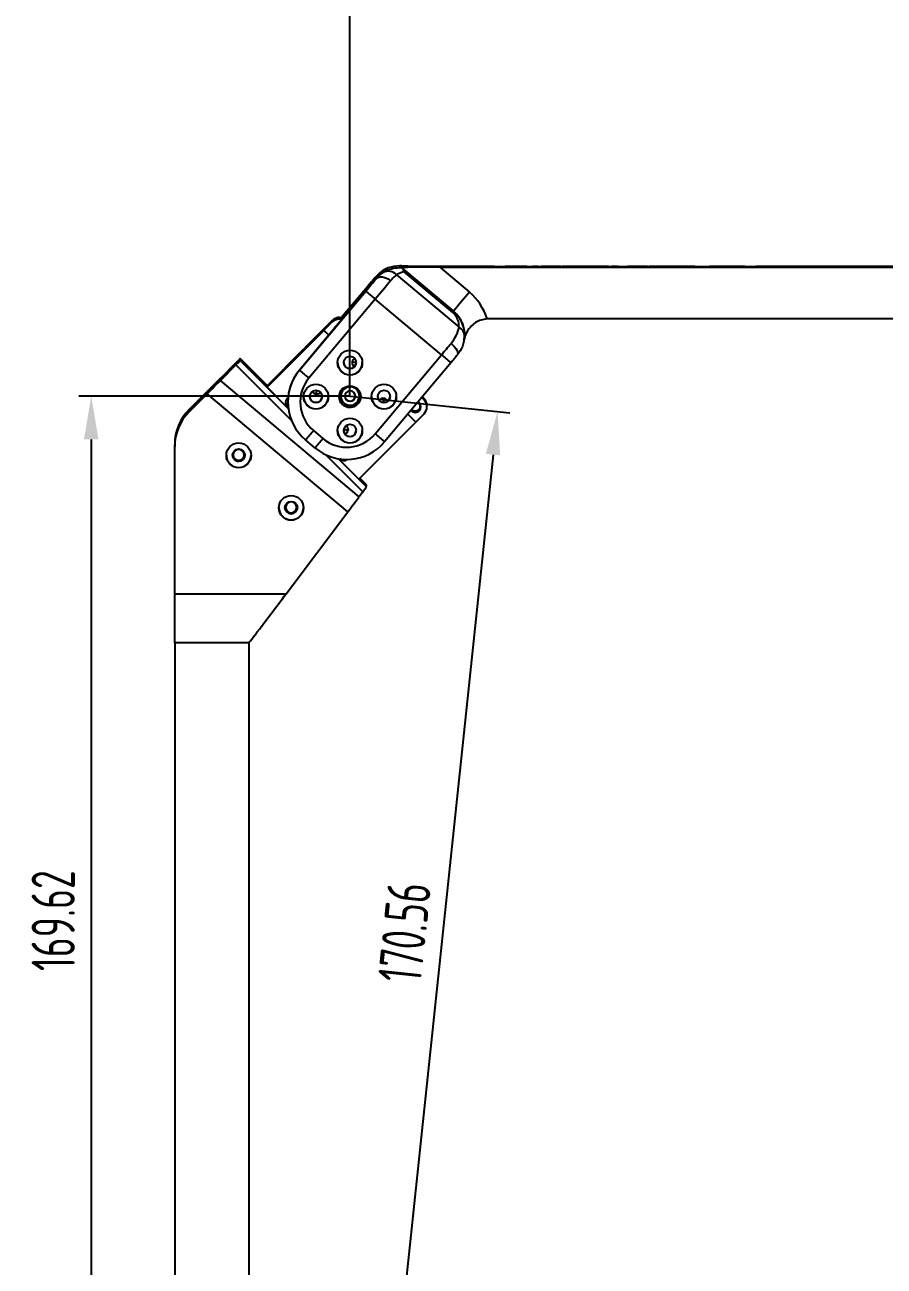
# Model space of a CAD drawing. Header units: millimetres. Extents: x 940 to 1780, y -29 to 565.
# Drawn here: x 1230.9 to 1369.9, y 110.5 to 311.2 of the extents above; entities that cross this region are included whole.
import ezdxf

# ---------------------------------------------------------------- set-up
doc = ezdxf.new("R2010")
doc.units = ezdxf.units.MM
doc.header["$PDSIZE"] = -1
doc.layers.add('7标注层', color=4, linetype='Continuous')
doc.styles.add('PC_TEXTSTYLE', font='ISOCP.SHX', dxfattribs={"width": 0.707, "bigfont": 'GBCBIG.SHX'})
doc.dimstyles.new('GB_LINEAR', dxfattribs={"dimtxt": 3.5, "dimasz": 3.5, "dimexe": 1, "dimexo": 0, "dimgap": 1.5, "dimtad": 1, "dimdsep": 46, "dimtxsty": 'PC_TEXTSTYLE', "dimcen": 0, "dimclrd": 256, "dimclrt": 3, "dimadec": 0, "dimazin": 2, "dimtp": 0.1, "dimtm": 0.1, "dimtfac": 0.71, "dimtdec": 3, "dimtmove": 0, "dimatfit": 3, "dimfxl": 1, "dimtfill": 1, "dimarcsym": 0})

# ---------------------------------------------------------------- blocks, each defined once
blk = doc.blocks.new('*D12')
at = {"layer": '7标注层', "color": 0, "lineweight": -2}
for p, q in [((1283.55, 251.15), (1239.67, 251.15)), ((1265.67, 81.53), (1239.67, 81.53))]:
    blk.add_line(p, q, dxfattribs=at)
at = {"layer": '7标注层', "lineweight": -2}
blk.add_line((1241.67, 244.15), (1241.67, 88.53), dxfattribs=at)
at = {"layer": '7标注层'}
for points in [[(1242.84, 244.15), (1240.5, 244.15), (1241.67, 251.15)], [(1240.5, 88.53), (1242.84, 88.53), (1241.67, 81.53)]]:
    blk.add_solid(points, dxfattribs=at)
at = {"layer": 'Defpoints', "color": 0}
for p in [(1283.55, 251.15), (1241.67, 81.53), (1265.67, 81.53)]:
    blk.add_point(p, dxfattribs=at)
at = {"layer": '7标注层', "color": 3, "insert": (1235.52, 166.34), "char_height": 7, "attachment_point": 5, "rotation": 90, "style": 'PC_TEXTSTYLE', "bg_fill": 3, "box_fill_scale": 1.1, "bg_fill_color": 257, "bg_fill_transparency": 0}
blk.add_mtext('169.62', dxfattribs=at)
blk = doc.blocks.new('*D13')
at = {"layer": '7标注层', "color": 0, "lineweight": -2}
for p, q in [((1283.54, 251.15), (1309.39, 248.43)), ((1265.67, 81.53), (1291.52, 78.8))]:
    blk.add_line(p, q, dxfattribs=at)
at = {"layer": '7标注层', "lineweight": -2}
blk.add_line((1306.67, 241.67), (1290.26, 85.98), dxfattribs=at)
at = {"layer": '7标注层'}
for points in [[(1307.83, 241.55), (1305.51, 241.8), (1307.4, 248.64)], [(1289.1, 86.1), (1291.42, 85.85), (1289.53, 79.01)]]:
    blk.add_solid(points, dxfattribs=at)
at = {"layer": 'Defpoints', "color": 0}
for p in [(1283.54, 251.15), (1265.67, 81.53), (1289.53, 79.01)]:
    blk.add_point(p, dxfattribs=at)
at = {"layer": '7标注层', "color": 3, "insert": (1292.35, 164.47), "char_height": 7, "attachment_point": 5, "rotation": 83.9847, "style": 'PC_TEXTSTYLE', "bg_fill": 3, "box_fill_scale": 1.1, "bg_fill_color": 257, "bg_fill_transparency": 0}
blk.add_mtext('170.56', dxfattribs=at)
blk = doc.blocks.new('*D14')
at = {"layer": '7标注层', "color": 0, "lineweight": -2}
for p, q in [((1283.53, 251.05), (1283.53, 328.2)), ((1412.13, 287.39), (1412.13, 328.2))]:
    blk.add_line(p, q, dxfattribs=at)
at = {"layer": '7标注层', "lineweight": -2}
blk.add_line((1290.53, 326.2), (1405.13, 326.2), dxfattribs=at)
at = {"layer": '7标注层'}
for points in [[(1290.53, 327.37), (1290.53, 325.03), (1283.53, 326.2)], [(1405.13, 325.03), (1405.13, 327.37), (1412.13, 326.2)]]:
    blk.add_solid(points, dxfattribs=at)
at = {"layer": 'Defpoints', "color": 0}
for p in [(1412.13, 326.2), (1412.13, 287.39), (1283.53, 251.05)]:
    blk.add_point(p, dxfattribs=at)
at = {"layer": '7标注层', "color": 3, "insert": (1347.83, 332.35), "char_height": 7, "attachment_point": 5, "style": 'PC_TEXTSTYLE', "bg_fill": 3, "box_fill_scale": 1.1, "bg_fill_color": 257, "bg_fill_transparency": 0}
blk.add_mtext('128.61', dxfattribs=at)

msp = doc.modelspace()

# ---------------------------------------------------------------- linework, layer by layer
at = {"color": 7, "linetype": 'Continuous', "lineweight": 25}
for p, q in [((1288.47, 270.874), (1288.47, 271.105)), ((1291.572, 272.21), (1291.572, 271.927)), ((1291.851, 272.207), (1291.851, 272.199)), ((1291.851, 271.938), (1291.851, 271.93)), ((1300.278, 264.868), (1291.851, 271.938)), ((1291.851, 271.93), (1291.903, 271.881)), ((1291.903, 271.881), (1292.001, 271.795)), ((1292.001, 271.795), (1300.278, 264.851)), ((1300.14, 264.679), (1292.306, 271.253)), ((1298.074, 272.161), (1306.932, 272.161)), ((1298.074, 271.976), (1375.851, 271.976)), ((1298.074, 271.976), (1302.849, 267.969)), ((1302.426, 272.098), (1306.011, 272.098)), ((1302.426, 272.033), (1302.426, 272.098)), ((1303.365, 272.033), (1302.426, 272.033)), ((1303.365, 272.091), (1303.365, 272.069)), ((1306.011, 272.091), (1303.365, 272.091)), ((1303.365, 272.069), (1305.84, 272.069)), ((1303.365, 272.062), (1303.365, 272.033)), ((1305.84, 272.062), (1303.365, 272.062)), ((1305.84, 272.069), (1305.84, 272.062)), ((1306.011, 272.098), (1306.011, 272.091)), ((1307.377, 272.075), (1307.703, 272.077)), ((1307.377, 272.067), (1307.377, 272.075)), ((1307.706, 272.069), (1307.377, 272.067)), ((1308.532, 272.06), (1310.023, 272.062)), ((1308.657, 272.079), (1309.084, 272.08)), ((1309.014, 272.073), (1308.657, 272.072)), ((1310.023, 272.056), (1308.869, 272.055)), ((1308.999, 272.161), (1312.119, 272.161)), ((1310.023, 272.041), (1310.001, 272.041)), ((1310.023, 272.052), (1310.023, 272.056)), ((1310.023, 272.033), (1310.023, 272.041)), ((1310.877, 272.033), (1310.023, 272.033)), ((1310.877, 272.063), (1310.877, 272.033)), ((1312.072, 272.035), (1312.072, 272.043)), ((1314.378, 272.161), (1317.635, 272.161)), ((1315.231, 272.078), (1315.231, 272.07)), ((1316.596, 272.101), (1317.45, 272.101)), ((1316.596, 272.033), (1316.596, 272.101)), ((1317.45, 272.033), (1316.596, 272.033)), ((1317.45, 272.101), (1317.45, 272.071)), ((1317.45, 272.071), (1317.469, 272.071)), ((1317.45, 272.059), (1317.45, 272.033)), ((1319.505, 272.161), (1325.363, 272.161)), ((1319.926, 272.033), (1319.926, 272.059)), ((1320.779, 272.033), (1319.926, 272.033)), ((1320.779, 272.061), (1320.779, 272.033)), ((1322.231, 272.079), (1323.084, 272.079)), ((1322.231, 272.033), (1322.231, 272.079)), ((1323.084, 272.033), (1322.231, 272.033)), ((1323.084, 272.079), (1323.084, 272.033)), ((1326.537, 272.079), (1326.966, 272.08)), ((1328.419, 272.161), (1331.635, 272.161)), ((1330.596, 272.079), (1331.45, 272.079)), ((1330.596, 272.033), (1330.596, 272.079)), ((1331.45, 272.033), (1330.596, 272.033)), ((1331.45, 272.079), (1331.45, 272.071)), ((1331.45, 272.071), (1331.469, 272.071)), ((1331.45, 272.059), (1331.45, 272.033)), ((1333.511, 272.161), (1338.931, 272.161)), ((1333.926, 272.033), (1333.926, 272.059)), ((1334.779, 272.033), (1333.926, 272.033)), ((1334.779, 272.061), (1334.779, 272.033)), ((1338.952, 272.078), (1338.877, 272.082)), ((1338.877, 272.036), (1338.877, 272.045)), ((1341.987, 272.161), (1347.481, 272.161)), ((1342.228, 272.099), (1342.889, 272.097)), ((1342.889, 272.088), (1342.312, 272.09)), ((1342.889, 272.097), (1342.889, 272.088)), ((1343.743, 272.079), (1344.596, 272.079)), ((1343.743, 272.072), (1343.743, 272.079)), ((1344.596, 272.072), (1343.743, 272.072)), ((1344.596, 272.09), (1345.45, 272.093)), ((1344.596, 272.079), (1344.596, 272.09)), ((1344.596, 272.046), (1344.596, 272.072)), ((1345.45, 272.093), (1345.45, 272.079)), ((1345.45, 272.079), (1346.354, 272.079)), ((1345.45, 272.072), (1345.45, 272.048)), ((1346.354, 272.072), (1345.45, 272.072)), ((1346.731, 272.079), (1346.731, 272.072)), ((1346.731, 272.041), (1346.731, 272.034)), ((1347.926, 272.075), (1348.252, 272.077)), ((1347.926, 272.067), (1347.926, 272.075)), ((1348.255, 272.069), (1347.926, 272.067)), ((1349.081, 272.06), (1350.572, 272.062)), ((1349.206, 272.079), (1349.633, 272.08)), ((1349.562, 272.073), (1349.206, 272.072)), ((1350.572, 272.056), (1349.418, 272.055)), ((1349.547, 272.161), (1375.851, 272.161)), ((1350.572, 272.041), (1350.549, 272.041)), ((1350.572, 272.052), (1350.572, 272.056)), ((1350.572, 272.033), (1350.572, 272.041)), ((1351.426, 272.033), (1350.572, 272.033)), ((1351.426, 272.063), (1351.426, 272.033)), ((1352.877, 272.079), (1353.731, 272.079)), ((1352.877, 272.033), (1352.877, 272.079)), ((1353.731, 272.033), (1352.877, 272.033)), ((1353.731, 272.079), (1353.731, 272.07)), ((1353.731, 272.07), (1353.749, 272.07)), ((1353.731, 272.057), (1353.731, 272.033)), ((1355.523, 272.079), (1355.523, 272.071)), ((1367.441, 272.12), (1359.441, 272.12)), ((1359.441, 272.12), (1359.441, 272.027)), ((1359.441, 272.027), (1367.441, 272.027)), ((1367.441, 272.027), (1367.441, 272.12)), ((1287.742, 270.426), (1287.742, 270.459)), ((1287.742, 270.106), (1287.742, 270.139)), ((1291.066, 270.746), (1301.179, 262.261)), ((1275.346, 255.325), (1286.084, 268.122)), ((1285.177, 267.064), (1275.346, 255.348)), ((1286.084, 268.492), (1282.121, 263.77)), ((1282.138, 263.766), (1285.177, 267.388)), ((1287.616, 266.817), (1276.878, 254.021)), ((1298.341, 257.819), (1287.616, 266.817)), ((1280.662, 263.306), (1270.028, 252.673)), ((1280.662, 263.304), (1270.029, 252.672)), ((1272.742, 255.26), (1280.662, 263.179)), ((1280.662, 263.366), (1276.271, 258.975)), ((1280.662, 263.179), (1276.843, 259.361)), ((1280.662, 263.173), (1276.843, 259.355)), ((1280.662, 263.172), (1276.843, 259.353)), ((1279.318, 261.782), (1280.662, 263.126)), ((1280.662, 263.366), (1280.662, 263.306)), ((1280.662, 263.304), (1280.662, 263.179)), ((1280.662, 263.179), (1280.662, 263.173)), ((1280.662, 263.126), (1280.662, 263.172)), ((1300.278, 264.851), (1300.278, 264.868)), ((1375.851, 263.62), (1305.945, 263.62)), ((1279.318, 261.77), (1270.125, 252.577)), ((1279.318, 261.77), (1279.318, 261.782)), ((1280.094, 261.007), (1279.318, 261.782)), ((1280.088, 261), (1279.318, 261.77)), ((1302.064, 261.002), (1302.064, 261.038)), ((1276.843, 259.361), (1270.092, 252.61)), ((1276.271, 258.934), (1276.271, 258.975)), ((1276.843, 259.361), (1276.843, 259.355)), ((1276.843, 259.361), (1276.843, 259.353)), ((1276.844, 259.354), (1276.843, 259.355)), ((1265.777, 257.203), (1265.777, 257.138)), ((1270.138, 252.843), (1265.777, 257.203)), ((1265.777, 257.138), (1270.02, 252.895)), ((1265.777, 256.958), (1265.777, 256.905)), ((1270.02, 252.715), (1265.777, 256.958)), ((1265.777, 256.905), (1273.542, 249.141)), ((1275.917, 258.622), (1269.998, 252.703)), ((1275.917, 258.622), (1275.917, 258.58)), ((1276.059, 258.72), (1276.129, 258.79)), ((1287.602, 245.022), (1298.341, 257.819)), ((1262.241, 253.574), (1263.656, 254.989)), ((1262.57, 254.005), (1265.07, 256.505)), ((1262.57, 253.689), (1265.07, 256.189)), ((1272.742, 255.26), (1272.742, 255.366)), ((1275.346, 255.348), (1275.346, 255.325)), ((1284.525, 256.561), (1283.887, 256.639)), ((1284.032, 256.094), (1284.032, 256.057)), ((1299.873, 256.552), (1289.134, 243.755)), ((1263.656, 254.864), (1262.241, 253.45)), ((1285.005, 234.864), (1262.57, 253.689)), ((1270.02, 252.942), (1270.159, 252.802)), ((1270.02, 252.942), (1270.02, 252.895)), ((1270.034, 252.667), (1272.035, 254.668)), ((1257.514, 248.977), (1260.44, 251.904)), ((1257.514, 248.605), (1260.44, 251.532)), ((1260.12, 251.356), (1260.12, 251.425)), ((1283.197, 232.438), (1260.44, 251.532)), ((1270.02, 252.715), (1270.02, 252.682)), ((1270.02, 252.682), (1273.539, 249.162)), ((1278, 251.464), (1278, 251.495)), ((1278.125, 252.076), (1278.057, 251.485)), ((1278.639, 251.672), (1278.639, 251.634)), ((1285.047, 251.148), (1285.015, 250.841)), ((1295.511, 250.54), (1295.139, 250.911)), ((1295.511, 250.586), (1295.16, 250.936)), ((1295.511, 250.587), (1295.161, 250.937)), ((1295.164, 250.94), (1295.511, 250.593)), ((1295.511, 250.593), (1295.164, 250.94)), ((1295.511, 250.718), (1295.221, 251.008)), ((1295.511, 250.72), (1295.222, 251.009)), ((1295.511, 250.78), (1295.249, 251.042)), ((1257.514, 248.977), (1257.514, 248.605)), ((1273.379, 249.504), (1273.379, 249.467)), ((1273.379, 249.504), (1273.513, 249.393)), ((1273.379, 249.467), (1273.517, 249.353)), ((1273.474, 250.206), (1273.474, 250.183)), ((1282.946, 250.548), (1282.946, 250.586)), ((1284.866, 249.97), (1284.769, 249.854)), ((1284.866, 249.961), (1284.866, 249.97)), ((1285.015, 250.82), (1285.015, 250.841)), ((1288.938, 250.099), (1289.032, 250.783)), ((1288.945, 250.098), (1289.035, 250.783)), ((1294.733, 250.045), (1294.537, 250.193)), ((1295.511, 250.78), (1295.511, 250.72)), ((1295.511, 250.718), (1295.511, 250.593)), ((1295.511, 250.593), (1295.511, 250.587)), ((1295.511, 250.54), (1295.511, 250.586)), ((1295.98, 249.589), (1295.98, 249.649)), ((1295.98, 249.456), (1295.98, 249.462)), ((1295.98, 249.408), (1295.98, 249.454)), ((1284.974, 237.728), (1294.168, 246.921)), ((1292.895, 248.206), (1292.895, 248.194)), ((1292.895, 248.206), (1294.168, 246.934)), ((1292.895, 248.194), (1294.168, 246.921)), ((1293.4, 248.839), (1293.46, 248.772)), ((1293.426, 248.855), (1293.46, 248.818)), ((1293.46, 248.818), (1293.46, 248.772)), ((1293.61, 248.827), (1293.618, 248.834)), ((1293.618, 248.834), (1293.618, 248.821)), ((1293.861, 248.718), (1293.861, 248.728)), ((1293.919, 248.572), (1294.009, 248.662)), ((1293.936, 248.587), (1294.009, 248.661)), ((1294.009, 248.661), (1294.009, 248.662)), ((1294.168, 246.934), (1295.511, 248.277)), ((1294.168, 246.921), (1294.168, 246.934)), ((1277.617, 245.568), (1279.149, 244.283)), ((1282.539, 245.743), (1283.211, 245.66)), ((1282.545, 245.779), (1283.215, 245.697)), ((1283.201, 245.572), (1283.201, 245.602)), ((1255.171, 242.949), (1255.171, 243.32)), ((1255.171, 219.17), (1255.171, 242.949)), ((1277.864, 242.769), (1276.332, 244.055)), ((1264.893, 241.019), (1264.893, 240.982)), ((1281.697, 241.005), (1285.081, 237.621)), ((1285.081, 237.654), (1285.063, 237.639)), ((1285.081, 237.835), (1285.081, 237.835)), ((1285.081, 237.835), (1286.21, 236.705)), ((1285.081, 237.654), (1285.081, 237.621)), ((1286.21, 236.525), (1285.081, 237.654)), ((1286.21, 236.77), (1285.113, 237.867)), ((1285.603, 235.657), (1285.005, 234.864)), ((1286.21, 236.705), (1286.21, 236.77)), ((1286.21, 236.473), (1286.21, 236.525)), ((1273.199, 219.17), (1283.197, 232.438)), ((1273.379, 232.534), (1273.379, 232.497)), ((1255.171, 219.17), (1273.199, 219.17)), ((1255.171, 211.245), (1255.171, 219.17)), ((1267.171, 211.245), (1255.171, 211.245)), ((1255.171, 211.245), (1255.171, 103.848)), ((1267.171, 211.245), (1267.171, 104.937))]:
    msp.add_line(p, q, dxfattribs=at)
at = {"color": 8, "linetype": 'Continuous', "lineweight": 25}
for p, q in [((1285.336, 267.254), (1285.177, 267.388)), ((1280.663, 263.172), (1280.662, 263.173)), ((1281.213, 262.34), (1281.181, 262.371)), ((1263.718, 254.926), (1263.656, 254.989)), ((1274.045, 247.215), (1265.07, 256.189)), ((1262.241, 253.574), (1262.303, 253.512)), ((1272.035, 254.668), (1272.093, 254.61)), ((1260.157, 251.388), (1260.12, 251.425)), ((1281.83, 251.485), (1282.079, 251.436)), ((1285.245, 250.769), (1285.015, 250.82)), ((1295.51, 250.586), (1295.511, 250.587)), ((1285.603, 235.657), (1279.602, 241.658)), ((1281.674, 241.009), (1286.21, 236.473))]:
    msp.add_line(p, q, dxfattribs=at)
at = {"color": 7, "linetype": 'Continuous', "lineweight": 25, "flags": 128}
for points in [[(1285.177, 267.388), (1285.547, 267.829), (1285.913, 268.264), (1286.268, 268.686), (1286.61, 269.09), (1286.932, 269.471), (1287.23, 269.824), (1287.501, 270.144), (1287.742, 270.426)], [(1287.742, 270.139), (1287.501, 269.849), (1287.23, 269.522), (1286.932, 269.163), (1286.61, 268.776), (1286.268, 268.368), (1285.913, 267.942), (1285.547, 267.506), (1285.177, 267.064)], [(1287.742, 270.459), (1287.564, 270.248), (1287.374, 270.024), (1287.174, 269.788), (1286.966, 269.541), (1286.752, 269.287), (1286.532, 269.025), (1286.309, 268.76), (1286.084, 268.492)], [(1286.084, 268.122), (1286.309, 268.39), (1286.532, 268.656), (1286.752, 268.919), (1286.966, 269.176), (1287.174, 269.425), (1287.374, 269.664), (1287.564, 269.892), (1287.742, 270.106)], [(1290.103, 269.794), (1289.835, 269.473), (1289.551, 269.131), (1289.252, 268.772), (1288.94, 268.399), (1288.618, 268.013), (1288.288, 267.619), (1287.953, 267.22), (1287.616, 266.817)], [(1287.742, 270.106), (1287.933, 270.271), (1288.176, 270.381), (1288.461, 270.43), (1288.777, 270.418), (1289.112, 270.344), (1289.453, 270.212), (1289.788, 270.026), (1290.103, 269.794)], [(1298.341, 257.819), (1298.537, 258.053), (1298.734, 258.288), (1298.929, 258.521), (1299.123, 258.752), (1299.315, 258.981), (1299.504, 259.208), (1299.69, 259.43), (1299.873, 259.649)], [(1299.873, 259.649), (1300.162, 259.387), (1300.42, 259.112), (1300.638, 258.835), (1300.806, 258.567), (1300.92, 258.317), (1300.973, 258.096), (1300.964, 257.912), (1300.894, 257.772)], [(1300.894, 257.772), (1300.772, 257.626), (1300.648, 257.478), (1300.522, 257.327), (1300.394, 257.174), (1300.265, 257.02), (1300.135, 256.864), (1300.004, 256.708), (1299.873, 256.552)], [(1284.032, 256.094), (1284.129, 255.985), (1284.242, 255.897)], [(1270.02, 252.895), (1269.979, 252.849), (1269.934, 252.801)], [(1278.639, 251.672), (1278.748, 251.768), (1278.75, 251.771)], [(1282.697, 251.168), (1282.762, 250.862), (1282.946, 250.586)], [(1284.866, 249.97), (1285.195, 250.569), (1285.276, 251.095)], [(1273.115, 250.121), (1273.184, 249.796), (1273.379, 249.504)], [(1283.218, 245.767), (1283.214, 245.686), (1283.201, 245.602)], [(1264.63, 241.637), (1264.698, 241.311), (1264.893, 241.019)], [(1284.979, 237.723), (1285.04, 237.788), (1285.081, 237.835)], [(1273.115, 233.152), (1273.184, 232.826), (1273.379, 232.534)]]:
    msp.add_lwpolyline(points, dxfattribs=at)
at = {"color": 7, "linetype": 'Continuous', "lineweight": 25}
for centre, radius in [((1283.526, 256.553), 2), ((1283.526, 256.581), 1), ((1278.026, 251.053), 2), ((1289.026, 251.053), 2), ((1278.026, 251.081), 1), ((1283.526, 251.053), 1.75), ((1289.026, 251.081), 1), ((1283.526, 245.554), 2), ((1283.526, 245.581), 1), ((1265.53, 241.56), 2), ((1265.53, 241.602), 1), ((1274.015, 233.075), 2), ((1274.015, 233.117), 1)]:
    msp.add_circle(centre, radius, dxfattribs=at)
for centre, radius, start, end in [((1289.739, 269.543), 1.791, 42.20471, 119.04533), ((1291.562, 270.634), 1.292, 74.69534, 89.55566), ((1333.39, 322.146), 71.809, 228.79311, 230.39849), ((1433.857, 156.737), 171.86, 139.66706, 141.01011), ((1297.064, 261.075), 9, 16.3741, 50.00142), ((1281.793, 262.173), 1.6, 70.18525, 134.99833), ((1281.793, 262.048), 1.6, 73.28246, 134.99833), ((1281.793, 262.04), 1.6, 73.46887, 134.99833), ((1281.793, 261.994), 1.6, 74.62657, 134.99954), ((1297.396, 267.011), 3.602, 319.64663, 323.14822), ((1297.064, 261.038), 5, 350.69397, 50.00171), ((1305.945, 259.619), 4, 90, 93.53351), ((1281.793, 261.711), 0.9, 120.53384, 159.46372), ((1300.509, 260.858), 1.555, 1.56972, 64.47295), ((1270.652, 264.338), 7.796, 314.63299, 316.11255), ((1181.497, 338.207), 116.941, 314.63299, 316.11255), ((1342.967, 176.615), 111.414, 133.85347, 135.38615), ((1291.507, 230.422), 37.138, 133.85347, 135.38615), ((1237.684, 283.928), 38.98, 314.63299, 316.11255), ((1270.771, 263.936), 7.428, 313.85347, 315.38615), ((1284.675, 256.501), 0.8, 117.72273, 168.15656), ((1342.893, 310.136), 68.717, 229.58266, 231.24035), ((1298.472, 228.585), 37.138, 133.85347, 135.38615), ((1281.473, 250.206), 7.999, 139.99855, 179.99986), ((1281.473, 250.183), 7.999, 139.99858, 230.00185), ((1322.652, 309.349), 71.809, 228.79311, 230.39849), ((1283.526, 256.581), 2, 180.00199, 359.99801), ((1283.526, 256.595), 1, 180.00199, 359.99801), ((1284.675, 256.501), 0.8, 168.15748, 233.61276), ((1284.675, 256.532), 0.8, 180.00008, 216.43537), ((1283.871, 255.975), 0.2, 36.43526, 58.78647), ((1344.4, 170.356), 116.941, 134.63299, 136.11255), ((1182.93, 331.699), 111.414, 313.85347, 315.38615), ((1281.474, 250.164), 6, 139.99858, 230.00185), ((1278.026, 251.081), 2, 180.00199, 359.99801), ((1278.026, 251.095), 1, 180.00199, 359.99801), ((1278.164, 252.247), 0.8, 206.08483, 258.1587), ((1278.164, 252.278), 0.8, 207.90046, 258.15867), ((1278.164, 252.247), 0.8, 258.15779, 320.39066), ((1278.164, 252.278), 0.8, 258.15801, 306.43256), ((1278.758, 251.511), 0.2, 126.43263, 156.09052), ((1283.526, 251.086), 1.75, 180.00228, 319.99931), ((1283.547, 251.128), 1.5, 168.15994, 348.15629), ((1283.547, 251.148), 1.5, 180.00214, 348.15599), ((1283.547, 251.128), 1.5, 348.15994, 168.15629), ((1283.547, 251.149), 0.85, 44.99876, 224.99876), ((1283.547, 251.149), 0.85, 224.99876, 44.99876), ((1283.547, 251.187), 0.85, 225.00045, 358.71369), ((1289.026, 251.081), 2, 180.00199, 359.99801), ((1289.026, 251.095), 1, 180.00199, 359.99801), ((1263.17, 243.32), 7.999, 134.99846, 179.99979), ((1274.015, 250.103), 0.9, 124.96768, 225.00142), ((1288.93, 249.99), 0.8, 78.15751, 145.66819), ((1288.93, 249.99), 0.8, 24.41803, 78.15872), ((1294.097, 249.408), 0.9, 224.99876, 44.99876), ((1294.097, 249.454), 0.9, 225.00046, 358.53377), ((1294.097, 249.457), 0.8, 220.19838, 263.68284), ((1294.097, 249.462), 0.8, 220.42549, 359.99772), ((1294.097, 249.64), 0.9, 228.81122, 320.97721), ((1294.097, 249.597), 0.9, 230.68486, 309.31514), ((1294.097, 249.456), 0.8, 263.67994, 45.00031), ((1294.097, 249.456), 0.8, 45.00129, 59.82588), ((1294.38, 249.587), 1.6, 0.00021, 45.00154), ((1294.38, 249.462), 1.6, 0.00021, 45.00154), ((1294.38, 249.454), 1.6, 0.00021, 45.00154), ((1294.38, 249.408), 1.6, 314.99859, 45.00116), ((1263.17, 242.949), 7.999, 134.99846, 179.99979), ((1294.097, 249.596), 0.9, 237.84074, 254.7948), ((1294.097, 249.587), 0.9, 254.79468, 304.39923), ((1214.834, 297.596), 81.539, 318.95642, 320.3518), ((1283.006, 248.879), 6, 230.00142, 319.99815), ((1283.526, 245.582), 2, 180.00199, 359.99801), ((1283.526, 245.595), 1, 180.00199, 359.99801), ((1282.418, 245.767), 0.8, 291.1842, 348.15648), ((1282.418, 245.736), 0.8, 292.51236, 348.1565), ((1282.418, 245.736), 0.8, 348.15747, 52.21148), ((1332.155, 297.339), 68.717, 229.58266, 231.24035), ((1216.366, 296.31), 81.539, 318.95642, 320.3518), ((1283.006, 248.898), 8, 230.00142, 319.99815), ((1265.53, 241.602), 2, 180.00124, 270.00124), ((1265.53, 241.616), 1, 180.00124, 270.00124), ((1265.53, 241.618), 0.9, 44.99876, 224.99876), ((1265.53, 241.618), 0.9, 224.99876, 44.99876), ((1265.53, 241.655), 0.9, 225.00045, 358.81463), ((1265.53, 241.616), 1, 269.99876, 359.99876), ((1265.53, 241.602), 2, 269.99876, 359.99876), ((1282.5, 241.618), 0.9, 225.00171, 306.82274), ((1282.5, 241.655), 0.9, 229.34561, 302.66501), ((1274.015, 233.117), 2, 180.00124, 270.00124), ((1274.015, 233.131), 1, 180.00124, 270.00124), ((1274.015, 233.133), 0.9, 44.99876, 224.99876), ((1274.015, 233.133), 0.9, 224.99876, 44.99876), ((1274.015, 233.17), 0.9, 225.00045, 358.81463), ((1274.015, 233.131), 1, 269.99876, 359.99876), ((1274.015, 233.117), 2, 269.99876, 359.99876)]:
    msp.add_arc(centre, radius, start, end, dxfattribs=at)
for centre, major_axis, ratio, start_param, end_param in [((1230.364, 272.033), (68.025, 0), 0.0059727, 0.4420028, 0.4515055), ((1230.364, 272.104), (68.025, 0), 0.0059727, 5.8316798, 5.8411825), ((1298.074, 272.199), (6.223, 0), 0.0059727, 3.1415927, 4.712389), ((1298.074, 271.938), (6.223, 0), 0.0059727, 1.5707963, 3.1415927), ((1260.44, 251.876), (2.129, 2.129), 0.0065453, 6.2766398, 7.8474361), ((1260.44, 251.56), (2.129, 2.129), 0.0065453, 4.7058435, 6.2766398), ((1283.197, 232.465), (1.808, 2.399), 0.0055843, 4.7049782, 6.2757745), ((1285.603, 235.667), (0.608, 0.806), 0.0055375, 4.7050402, 6.2758366), ((1284.387, 234.286), (1.823, 2.419), 0.0055375, 5.9897805, 6.2758366), ((1273.199, 219.244), (6.028, 8), 0.004466, 3.135666, 4.7064624)]:
    msp.add_ellipse(centre, major_axis=major_axis, ratio=ratio, start_param=start_param, end_param=end_param, dxfattribs=at)
for points, knots in [([(1288.869, 271.442), (1288.543, 271.21), (1288.157, 270.935), (1287.798, 270.524), (1287.742, 270.459)], [0, 0, 0, 0, 0.8428241, 1, 1, 1, 1]), ([(1287.742, 270.106), (1288.061, 270.434), (1288.439, 270.823), (1288.811, 271.07), (1288.869, 271.109)], [0, 0, 0, 0, 0.8428069, 1, 1, 1, 1]), ([(1287.742, 270.426), (1287.951, 270.638), (1288.355, 271.048), (1288.432, 271.087), (1288.47, 271.105)], [0, 0, 0, 0, 0.519025, 1, 1, 1, 1]), ([(1291.572, 272.21), (1290.932, 272.149), (1289.947, 272.055), (1289.149, 271.601), (1288.869, 271.442)], [0, 0, 0, 0, 0.6496639, 1, 1, 1, 1]), ([(1288.869, 271.109), (1288.955, 271.162), (1289.384, 271.43), (1290.242, 271.808), (1291.123, 271.887), (1291.572, 271.927)], [0, 0, 0, 0, 0.10968548, 0.54676187, 1, 1, 1, 1]), ([(1292.306, 271.253), (1291.928, 271.147), (1291.487, 271.023), (1291.119, 270.781), (1291.066, 270.746)], [0, 0, 0, 0, 0.8556467, 1, 1, 1, 1]), ([(1292.306, 271.253), (1292.305, 271.255), (1292.244, 271.473), (1292.144, 271.668), (1292.011, 271.786), (1292.001, 271.795)], [0, 0, 0, 0, 0.0086867, 0.9251427, 1, 1, 1, 1]), ([(1306.865, 272.046), (1306.886, 272.048), (1306.93, 272.052), (1307.544, 272.059), (1308.157, 272.06), (1308.532, 272.06)], [0, 0, 0, 0, 0.2804465, 0.559698, 1, 1, 1, 1]), ([(1308.46, 272.032), (1308.234, 272.032), (1307.782, 272.033), (1307.223, 272.036), (1306.906, 272.041), (1306.878, 272.044), (1306.865, 272.046)], [0, 0, 0, 0, 0.2806065, 0.559873, 0.7796795, 1, 1, 1, 1]), ([(1308.46, 272.032), (1308.234, 272.032), (1307.782, 272.033), (1307.223, 272.036), (1306.906, 272.041), (1306.878, 272.044), (1306.865, 272.046)], [0, 0, 0, 0, 0.2806065, 0.559873, 0.7796795, 1, 1, 1, 1]), ([(1308.869, 272.055), (1308.727, 272.054), (1308.444, 272.054), (1308.058, 272.053), (1307.829, 272.05), (1307.812, 272.048), (1307.804, 272.047)], [0, 0, 0, 0, 0.28112103, 0.56061698, 0.77981244, 1, 1, 1, 1]), ([(1307.804, 272.047), (1307.821, 272.045), (1307.855, 272.043), (1308.197, 272.04), (1308.518, 272.04), (1308.713, 272.039)], [0, 0, 0, 0, 0.2801726, 0.5605678, 1, 1, 1, 1]), ([(1307.804, 272.047), (1307.821, 272.045), (1307.855, 272.043), (1308.197, 272.04), (1308.518, 272.04), (1308.713, 272.039)], [0, 0, 0, 0, 0.2801726, 0.5605678, 1, 1, 1, 1]), ([(1310.001, 272.041), (1309.905, 272.04), (1309.714, 272.037), (1309.201, 272.033), (1308.741, 272.033), (1308.46, 272.032)], [0, 0, 0, 0, 0.2810336, 0.5615612, 1, 1, 1, 1]), ([(1310.001, 272.041), (1309.905, 272.04), (1309.714, 272.037), (1309.201, 272.033), (1308.741, 272.033), (1308.46, 272.032)], [0, 0, 0, 0, 0.2810336, 0.5615612, 1, 1, 1, 1]), ([(1308.713, 272.039), (1308.91, 272.04), (1309.304, 272.04), (1309.739, 272.043), (1309.989, 272.048), (1310.012, 272.05), (1310.023, 272.052)], [0, 0, 0, 0, 0.2796816, 0.5591014, 0.7793708, 1, 1, 1, 1]), ([(1308.713, 272.039), (1308.91, 272.04), (1309.304, 272.04), (1309.739, 272.043), (1309.989, 272.048), (1310.012, 272.05), (1310.023, 272.052)], [0, 0, 0, 0, 0.2796816, 0.5591014, 0.7793708, 1, 1, 1, 1]), ([(1310.023, 272.062), (1310.016, 272.064), (1310.001, 272.067), (1309.777, 272.071), (1309.396, 272.073), (1309.141, 272.073), (1309.014, 272.073)], [0, 0, 0, 0, 0.2811229, 0.5596328, 0.7792379, 1, 1, 1, 1]), ([(1310.023, 272.062), (1310.016, 272.064), (1310.001, 272.067), (1309.777, 272.071), (1309.396, 272.073), (1309.141, 272.073), (1309.014, 272.073)], [0, 0, 0, 0, 0.2811229, 0.5596328, 0.7792379, 1, 1, 1, 1]), ([(1309.084, 272.08), (1309.363, 272.08), (1309.919, 272.079), (1310.583, 272.075), (1310.847, 272.069), (1310.867, 272.065), (1310.877, 272.063)], [0, 0, 0, 0, 0.2806395, 0.5584331, 0.7787842, 1, 1, 1, 1]), ([(1309.084, 272.08), (1309.363, 272.08), (1309.919, 272.079), (1310.583, 272.075), (1310.847, 272.069), (1310.867, 272.065), (1310.877, 272.063)], [0, 0, 0, 0, 0.2806395, 0.5584331, 0.7787842, 1, 1, 1, 1]), ([(1312.072, 272.043), (1312.325, 272.042), (1312.777, 272.04), (1313.288, 272.04), (1313.513, 272.039)], [0, 0, 0, 0, 0.5596444, 1, 1, 1, 1]), ([(1312.072, 272.043), (1312.325, 272.042), (1312.777, 272.04), (1313.288, 272.04), (1313.513, 272.039)], [0, 0, 0, 0, 0.5596444, 1, 1, 1, 1]), ([(1313.443, 272.032), (1313.18, 272.032), (1312.709, 272.033), (1312.267, 272.034), (1312.072, 272.035)], [0, 0, 0, 0, 0.5600584, 1, 1, 1, 1]), ([(1313.443, 272.032), (1313.18, 272.032), (1312.709, 272.033), (1312.267, 272.034), (1312.072, 272.035)], [0, 0, 0, 0, 0.5600584, 1, 1, 1, 1]), ([(1313.966, 272.073), (1313.754, 272.073), (1313.435, 272.072), (1313.129, 272.07), (1313.023, 272.069), (1313.015, 272.068), (1313.011, 272.067)], [0, 0, 0, 0, 0.49884447, 0.74872136, 0.87448917, 1, 1, 1, 1]), ([(1313.011, 272.067), (1313.015, 272.067), (1313.022, 272.065), (1313.133, 272.063), (1313.505, 272.061), (1313.837, 272.06), (1314.058, 272.06)], [0, 0, 0, 0, 0.1251407, 0.2501365, 0.4988591, 1, 1, 1, 1]), ([(1314.548, 272.045), (1314.542, 272.046), (1314.532, 272.047), (1314.394, 272.049), (1314.004, 272.052), (1313.644, 272.053), (1313.403, 272.054)], [0, 0, 0, 0, 0.12507579, 0.24994526, 0.49914988, 1, 1, 1, 1]), ([(1315.487, 272.046), (1315.47, 272.044), (1315.436, 272.041), (1315.106, 272.037), (1314.457, 272.033), (1313.861, 272.033), (1313.443, 272.032)], [0, 0, 0, 0, 0.1868105, 0.3733933, 0.5606363, 1, 1, 1, 1]), ([(1315.487, 272.046), (1315.47, 272.044), (1315.436, 272.041), (1315.106, 272.037), (1314.457, 272.033), (1313.861, 272.033), (1313.443, 272.032)], [0, 0, 0, 0, 0.1868105, 0.3733933, 0.5606363, 1, 1, 1, 1]), ([(1313.513, 272.039), (1313.746, 272.04), (1314.038, 272.04), (1314.341, 272.041), (1314.464, 272.042), (1314.538, 272.044), (1314.544, 272.045), (1314.548, 272.045)], [0, 0, 0, 0, 0.4987787, 0.6241693, 0.7493941, 0.8746534, 1, 1, 1, 1]), ([(1314.058, 272.06), (1314.453, 272.058), (1315.002, 272.056), (1315.446, 272.05), (1315.473, 272.047), (1315.487, 272.046)], [0, 0, 0, 0, 0.5600609, 0.7798158, 1, 1, 1, 1]), ([(1314.639, 272.057), (1314.818, 272.056), (1315.148, 272.055), (1315.443, 272.05), (1315.472, 272.047), (1315.487, 272.046)], [0, 0, 0, 0, 0.3700652, 0.6847254, 1, 1, 1, 1]), ([(1318.795, 272.073), (1318.582, 272.073), (1318.158, 272.072), (1317.719, 272.068), (1317.481, 272.063), (1317.461, 272.06), (1317.45, 272.059)], [0, 0, 0, 0, 0.2790551, 0.5586064, 0.7791179, 1, 1, 1, 1]), ([(1318.795, 272.073), (1318.582, 272.073), (1318.158, 272.072), (1317.719, 272.068), (1317.481, 272.063), (1317.461, 272.06), (1317.45, 272.059)], [0, 0, 0, 0, 0.2790551, 0.5586064, 0.7791179, 1, 1, 1, 1]), ([(1317.469, 272.071), (1317.572, 272.072), (1317.779, 272.075), (1318.32, 272.079), (1318.802, 272.08), (1319.096, 272.08)], [0, 0, 0, 0, 0.2810191, 0.5616237, 1, 1, 1, 1]), ([(1317.469, 272.071), (1317.572, 272.072), (1317.779, 272.075), (1318.32, 272.079), (1318.802, 272.08), (1319.096, 272.08)], [0, 0, 0, 0, 0.2810191, 0.5616237, 1, 1, 1, 1]), ([(1319.926, 272.059), (1319.918, 272.061), (1319.901, 272.065), (1319.694, 272.07), (1319.263, 272.072), (1318.951, 272.073), (1318.795, 272.073)], [0, 0, 0, 0, 0.281285, 0.5606863, 0.7797447, 1, 1, 1, 1]), ([(1319.926, 272.059), (1319.918, 272.061), (1319.901, 272.065), (1319.694, 272.07), (1319.263, 272.072), (1318.951, 272.073), (1318.795, 272.073)], [0, 0, 0, 0, 0.281285, 0.5606863, 0.7797447, 1, 1, 1, 1]), ([(1319.096, 272.08), (1319.38, 272.08), (1319.945, 272.079), (1320.715, 272.072), (1320.755, 272.065), (1320.779, 272.061)], [0, 0, 0, 0, 0.28098496, 0.5595446, 1, 1, 1, 1]), ([(1319.096, 272.08), (1319.38, 272.08), (1319.945, 272.079), (1320.715, 272.072), (1320.755, 272.065), (1320.779, 272.061)], [0, 0, 0, 0, 0.280985, 0.5595446, 1, 1, 1, 1]), ([(1322.145, 272.095), (1322.154, 272.096), (1322.172, 272.098), (1322.318, 272.099), (1322.5, 272.1), (1322.629, 272.101), (1322.693, 272.101)], [0, 0, 0, 0, 0.2797337, 0.5591789, 0.779445, 1, 1, 1, 1]), ([(1322.145, 272.095), (1322.154, 272.096), (1322.172, 272.098), (1322.318, 272.099), (1322.5, 272.1), (1322.629, 272.101), (1322.693, 272.101)], [0, 0, 0, 0, 0.2797337, 0.5591789, 0.779445, 1, 1, 1, 1]), ([(1322.693, 272.09), (1322.612, 272.09), (1322.448, 272.09), (1322.266, 272.092), (1322.159, 272.094), (1322.15, 272.095), (1322.145, 272.095)], [0, 0, 0, 0, 0.2796708, 0.5590921, 0.7794788, 1, 1, 1, 1]), ([(1322.693, 272.09), (1322.612, 272.09), (1322.448, 272.09), (1322.266, 272.092), (1322.159, 272.094), (1322.15, 272.095), (1322.145, 272.095)], [0, 0, 0, 0, 0.2796708, 0.5590921, 0.7794788, 1, 1, 1, 1]), ([(1322.693, 272.101), (1322.776, 272.1), (1322.942, 272.1), (1323.127, 272.099), (1323.24, 272.097), (1323.25, 272.096), (1323.255, 272.095)], [0, 0, 0, 0, 0.2796753, 0.5591059, 0.7793003, 1, 1, 1, 1]), ([(1322.693, 272.101), (1322.776, 272.1), (1322.942, 272.1), (1323.127, 272.099), (1323.24, 272.097), (1323.25, 272.096), (1323.255, 272.095)], [0, 0, 0, 0, 0.2796753, 0.5591059, 0.7793003, 1, 1, 1, 1]), ([(1323.255, 272.095), (1323.246, 272.095), (1323.229, 272.093), (1323.074, 272.091), (1322.888, 272.09), (1322.758, 272.09), (1322.693, 272.09)], [0, 0, 0, 0, 0.279628, 0.5592788, 0.7796271, 1, 1, 1, 1]), ([(1323.255, 272.095), (1323.246, 272.095), (1323.229, 272.093), (1323.074, 272.091), (1322.888, 272.09), (1322.758, 272.09), (1322.693, 272.09)], [0, 0, 0, 0, 0.279628, 0.5592788, 0.7796271, 1, 1, 1, 1]), ([(1324.365, 272.056), (1324.395, 272.059), (1324.455, 272.067), (1325.136, 272.075), (1325.91, 272.079), (1326.376, 272.079), (1326.537, 272.079)], [0, 0, 0, 0, 0.3129535, 0.6242765, 0.8700125, 1, 1, 1, 1]), ([(1324.365, 272.056), (1324.4, 272.059), (1324.471, 272.066), (1324.91, 272.073), (1325.26, 272.075), (1325.266, 272.075)], [0, 0, 0, 0, 0.4968212, 0.9910538, 1, 1, 1, 1]), ([(1326.855, 272.032), (1326.48, 272.033), (1325.732, 272.033), (1324.876, 272.039), (1324.423, 272.047), (1324.384, 272.053), (1324.365, 272.056)], [0, 0, 0, 0, 0.2800989, 0.5590751, 0.7792569, 1, 1, 1, 1]), ([(1326.855, 272.032), (1326.48, 272.033), (1325.732, 272.033), (1324.876, 272.039), (1324.423, 272.047), (1324.384, 272.053), (1324.365, 272.056)], [0, 0, 0, 0, 0.2800989, 0.5590751, 0.7792569, 1, 1, 1, 1]), ([(1326.91, 272.073), (1326.651, 272.073), (1326.134, 272.072), (1325.583, 272.067), (1325.334, 272.062), (1325.314, 272.058), (1325.304, 272.056)], [0, 0, 0, 0, 0.2796801, 0.5583367, 0.778904, 1, 1, 1, 1]), ([(1325.304, 272.056), (1325.321, 272.054), (1325.355, 272.049), (1325.742, 272.043), (1326.314, 272.04), (1326.711, 272.04), (1326.91, 272.039)], [0, 0, 0, 0, 0.2805803, 0.5596237, 0.779507, 1, 1, 1, 1]), ([(1325.304, 272.056), (1325.321, 272.054), (1325.355, 272.049), (1325.742, 272.043), (1326.314, 272.04), (1326.711, 272.04), (1326.91, 272.039)], [0, 0, 0, 0, 0.2805803, 0.5596237, 0.779507, 1, 1, 1, 1]), ([(1329.401, 272.056), (1329.368, 272.053), (1329.302, 272.046), (1328.64, 272.037), (1327.758, 272.033), (1327.156, 272.033), (1326.855, 272.032)], [0, 0, 0, 0, 0.2801297, 0.5592588, 0.7793316, 1, 1, 1, 1]), ([(1329.401, 272.056), (1329.368, 272.053), (1329.302, 272.046), (1328.64, 272.037), (1327.758, 272.033), (1327.156, 272.033), (1326.855, 272.032)], [0, 0, 0, 0, 0.2801297, 0.5592588, 0.7793316, 1, 1, 1, 1]), ([(1326.91, 272.039), (1327.164, 272.04), (1327.672, 272.04), (1328.381, 272.046), (1328.431, 272.052), (1328.462, 272.056)], [0, 0, 0, 0, 0.2811145, 0.5601972, 1, 1, 1, 1]), ([(1326.91, 272.039), (1327.164, 272.04), (1327.672, 272.04), (1328.381, 272.046), (1328.431, 272.052), (1328.462, 272.056)], [0, 0, 0, 0, 0.2811145, 0.5601972, 1, 1, 1, 1]), ([(1328.557, 272.074), (1328.689, 272.074), (1329.065, 272.071), (1329.344, 272.064), (1329.382, 272.059), (1329.401, 272.056)], [0, 0, 0, 0, 0.2115964, 0.6051846, 1, 1, 1, 1]), ([(1332.792, 272.073), (1332.581, 272.073), (1332.158, 272.072), (1331.718, 272.068), (1331.482, 272.064), (1331.461, 272.06), (1331.45, 272.059)], [0, 0, 0, 0, 0.279286, 0.5586423, 0.7791238, 1, 1, 1, 1]), ([(1332.792, 272.073), (1332.581, 272.073), (1332.158, 272.072), (1331.718, 272.068), (1331.482, 272.064), (1331.461, 272.06), (1331.45, 272.059)], [0, 0, 0, 0, 0.279286, 0.5586423, 0.7791238, 1, 1, 1, 1]), ([(1331.469, 272.071), (1331.572, 272.072), (1331.777, 272.075), (1332.323, 272.079), (1332.808, 272.08), (1333.104, 272.08)], [0, 0, 0, 0, 0.2810008, 0.5615633, 1, 1, 1, 1]), ([(1331.469, 272.071), (1331.572, 272.072), (1331.777, 272.075), (1332.323, 272.079), (1332.808, 272.08), (1333.104, 272.08)], [0, 0, 0, 0, 0.2810008, 0.5615633, 1, 1, 1, 1]), ([(1333.926, 272.059), (1333.919, 272.061), (1333.906, 272.064), (1333.766, 272.068), (1333.545, 272.071), (1333.244, 272.072), (1332.973, 272.073), (1332.792, 272.073)], [0, 0, 0, 0, 0.250728, 0.5005323, 0.6256936, 0.7508583, 1, 1, 1, 1]), ([(1333.926, 272.059), (1333.919, 272.061), (1333.906, 272.064), (1333.766, 272.068), (1333.545, 272.071), (1333.244, 272.072), (1332.973, 272.073), (1332.792, 272.073)], [0, 0, 0, 0, 0.250728, 0.5005323, 0.6256936, 0.7508583, 1, 1, 1, 1]), ([(1333.104, 272.08), (1333.388, 272.08), (1333.953, 272.079), (1334.704, 272.072), (1334.751, 272.065), (1334.779, 272.061)], [0, 0, 0, 0, 0.2806733, 0.5596755, 1, 1, 1, 1]), ([(1333.104, 272.08), (1333.388, 272.08), (1333.953, 272.079), (1334.704, 272.072), (1334.751, 272.065), (1334.779, 272.061)], [0, 0, 0, 0, 0.2806733, 0.5596755, 1, 1, 1, 1]), ([(1338.877, 272.045), (1339.2, 272.043), (1339.778, 272.04), (1340.448, 272.04), (1340.743, 272.039)], [0, 0, 0, 0, 0.5589978, 1, 1, 1, 1]), ([(1338.877, 272.045), (1339.2, 272.043), (1339.778, 272.04), (1340.448, 272.04), (1340.743, 272.039)], [0, 0, 0, 0, 0.5589978, 1, 1, 1, 1]), ([(1340.639, 272.032), (1340.299, 272.033), (1339.692, 272.033), (1339.126, 272.035), (1338.877, 272.036)], [0, 0, 0, 0, 0.56075612, 1, 1, 1, 1]), ([(1340.639, 272.032), (1340.299, 272.033), (1339.692, 272.033), (1339.126, 272.035), (1338.877, 272.036)], [0, 0, 0, 0, 0.56075612, 1, 1, 1, 1]), ([(1340.588, 272.063), (1340.122, 272.065), (1339.473, 272.068), (1338.994, 272.075), (1338.959, 272.077), (1338.952, 272.078)], [0, 0, 0, 0, 0.6657065, 0.9269729, 1, 1, 1, 1]), ([(1342.206, 272.049), (1342.158, 272.051), (1342.061, 272.055), (1341.385, 272.059), (1340.891, 272.062), (1340.588, 272.063)], [0, 0, 0, 0, 0.27653032, 0.55690649, 1, 1, 1, 1]), ([(1343.145, 272.05), (1343.129, 272.048), (1343.096, 272.044), (1342.73, 272.038), (1341.92, 272.033), (1341.167, 272.033), (1340.639, 272.032)], [0, 0, 0, 0, 0.1871125, 0.3736904, 0.5607253, 1, 1, 1, 1]), ([(1343.145, 272.05), (1343.129, 272.048), (1343.096, 272.044), (1342.73, 272.038), (1341.92, 272.033), (1341.167, 272.033), (1340.639, 272.032)], [0, 0, 0, 0, 0.1871125, 0.3736904, 0.5607253, 1, 1, 1, 1]), ([(1340.743, 272.039), (1341.093, 272.04), (1341.531, 272.04), (1341.951, 272.043), (1342.164, 272.045), (1342.189, 272.048), (1342.206, 272.049)], [0, 0, 0, 0, 0.499123, 0.6248209, 0.7503609, 1, 1, 1, 1]), ([(1341.303, 272.069), (1341.8, 272.067), (1342.492, 272.064), (1343.074, 272.056), (1343.122, 272.052), (1343.145, 272.05)], [0, 0, 0, 0, 0.56004944, 0.7801623, 1, 1, 1, 1]), ([(1342.889, 272.088), (1342.608, 272.089), (1342.228, 272.091), (1341.799, 272.091), (1341.686, 272.091)], [0, 0, 0, 0, 0.7380358, 1, 1, 1, 1]), ([(1342.299, 272.063), (1342.43, 272.062), (1342.749, 272.061), (1343.069, 272.056), (1343.12, 272.052), (1343.145, 272.05)], [0, 0, 0, 0, 0.2570536, 0.6287591, 1, 1, 1, 1]), ([(1345.945, 272.032), (1345.731, 272.032), (1345.305, 272.033), (1344.81, 272.036), (1344.62, 272.041), (1344.604, 272.044), (1344.596, 272.046)], [0, 0, 0, 0, 0.2805524, 0.5582899, 0.778711, 1, 1, 1, 1]), ([(1345.945, 272.032), (1345.731, 272.032), (1345.305, 272.033), (1344.81, 272.036), (1344.62, 272.041), (1344.604, 272.044), (1344.596, 272.046)], [0, 0, 0, 0, 0.2805524, 0.5582899, 0.778711, 1, 1, 1, 1]), ([(1345.45, 272.048), (1345.454, 272.047), (1345.462, 272.044), (1345.6, 272.041), (1345.902, 272.04), (1346.097, 272.04), (1346.196, 272.039)], [0, 0, 0, 0, 0.2812785, 0.5595309, 0.778952, 1, 1, 1, 1]), ([(1345.45, 272.048), (1345.454, 272.047), (1345.462, 272.044), (1345.6, 272.041), (1345.902, 272.04), (1346.097, 272.04), (1346.196, 272.039)], [0, 0, 0, 0, 0.2812785, 0.5595309, 0.778952, 1, 1, 1, 1]), ([(1346.731, 272.034), (1346.591, 272.034), (1346.341, 272.032), (1346.066, 272.032), (1345.945, 272.032)], [0, 0, 0, 0, 0.5589363, 1, 1, 1, 1]), ([(1346.731, 272.034), (1346.591, 272.034), (1346.341, 272.032), (1346.066, 272.032), (1345.945, 272.032)], [0, 0, 0, 0, 0.5589363, 1, 1, 1, 1]), ([(1346.196, 272.039), (1346.305, 272.04), (1346.502, 272.04), (1346.661, 272.041), (1346.731, 272.041)], [0, 0, 0, 0, 0.55960271, 1, 1, 1, 1]), ([(1347.413, 272.046), (1347.435, 272.048), (1347.479, 272.052), (1348.093, 272.059), (1348.706, 272.06), (1349.081, 272.06)], [0, 0, 0, 0, 0.2804465, 0.559698, 1, 1, 1, 1]), ([(1349.009, 272.032), (1348.782, 272.032), (1348.331, 272.033), (1347.772, 272.036), (1347.454, 272.041), (1347.427, 272.044), (1347.413, 272.046)], [0, 0, 0, 0, 0.2806065, 0.559873, 0.7796795, 1, 1, 1, 1]), ([(1349.009, 272.032), (1348.782, 272.032), (1348.331, 272.033), (1347.772, 272.036), (1347.454, 272.041), (1347.427, 272.044), (1347.413, 272.046)], [0, 0, 0, 0, 0.2806065, 0.559873, 0.7796795, 1, 1, 1, 1]), ([(1349.418, 272.055), (1349.276, 272.054), (1348.993, 272.054), (1348.607, 272.053), (1348.378, 272.05), (1348.361, 272.048), (1348.353, 272.047)], [0, 0, 0, 0, 0.28112103, 0.56061698, 0.77981244, 1, 1, 1, 1]), ([(1348.353, 272.047), (1348.369, 272.045), (1348.403, 272.043), (1348.746, 272.04), (1349.066, 272.04), (1349.262, 272.039)], [0, 0, 0, 0, 0.2801726, 0.5605678, 1, 1, 1, 1]), ([(1348.353, 272.047), (1348.369, 272.045), (1348.403, 272.043), (1348.746, 272.04), (1349.066, 272.04), (1349.262, 272.039)], [0, 0, 0, 0, 0.2801726, 0.5605678, 1, 1, 1, 1]), ([(1350.549, 272.041), (1350.454, 272.04), (1350.263, 272.037), (1349.749, 272.033), (1349.289, 272.033), (1349.009, 272.032)], [0, 0, 0, 0, 0.28103363, 0.56156115, 1, 1, 1, 1]), ([(1350.549, 272.041), (1350.454, 272.04), (1350.263, 272.037), (1349.749, 272.033), (1349.289, 272.033), (1349.009, 272.032)], [0, 0, 0, 0, 0.28103363, 0.56156115, 1, 1, 1, 1]), ([(1349.262, 272.039), (1349.459, 272.04), (1349.853, 272.04), (1350.288, 272.043), (1350.538, 272.048), (1350.561, 272.05), (1350.572, 272.052)], [0, 0, 0, 0, 0.2796816, 0.5591014, 0.7793708, 1, 1, 1, 1]), ([(1349.262, 272.039), (1349.459, 272.04), (1349.853, 272.04), (1350.288, 272.043), (1350.538, 272.048), (1350.561, 272.05), (1350.572, 272.052)], [0, 0, 0, 0, 0.2796816, 0.5591014, 0.7793708, 1, 1, 1, 1]), ([(1350.572, 272.062), (1350.565, 272.064), (1350.55, 272.067), (1350.326, 272.071), (1349.944, 272.073), (1349.69, 272.073), (1349.562, 272.073)], [0, 0, 0, 0, 0.2811229, 0.5596328, 0.7792379, 1, 1, 1, 1]), ([(1350.572, 272.062), (1350.565, 272.064), (1350.55, 272.067), (1350.326, 272.071), (1349.944, 272.073), (1349.69, 272.073), (1349.562, 272.073)], [0, 0, 0, 0, 0.2811229, 0.5596328, 0.7792379, 1, 1, 1, 1]), ([(1349.633, 272.08), (1349.912, 272.08), (1350.468, 272.079), (1351.131, 272.075), (1351.395, 272.069), (1351.416, 272.065), (1351.426, 272.063)], [0, 0, 0, 0, 0.2806395, 0.5584331, 0.7787842, 1, 1, 1, 1]), ([(1349.633, 272.08), (1349.912, 272.08), (1350.468, 272.079), (1351.131, 272.075), (1351.395, 272.069), (1351.416, 272.065), (1351.426, 272.063)], [0, 0, 0, 0, 0.2806395, 0.5584331, 0.7787842, 1, 1, 1, 1]), ([(1354.914, 272.073), (1354.816, 272.073), (1354.619, 272.073), (1354.268, 272.071), (1353.816, 272.066), (1353.765, 272.06), (1353.731, 272.057)], [0, 0, 0, 0, 0.1256197, 0.2512108, 0.5012446, 1, 1, 1, 1]), ([(1354.914, 272.073), (1354.816, 272.073), (1354.619, 272.073), (1354.268, 272.071), (1353.816, 272.066), (1353.765, 272.06), (1353.731, 272.057)], [0, 0, 0, 0, 0.1256197, 0.2512108, 0.5012446, 1, 1, 1, 1]), ([(1353.749, 272.07), (1353.814, 272.072), (1353.942, 272.074), (1354.261, 272.078), (1354.657, 272.08), (1354.924, 272.08), (1355.058, 272.08)], [0, 0, 0, 0, 0.2804228, 0.5600737, 0.7799307, 1, 1, 1, 1]), ([(1353.749, 272.07), (1353.814, 272.072), (1353.942, 272.074), (1354.261, 272.078), (1354.657, 272.08), (1354.924, 272.08), (1355.058, 272.08)], [0, 0, 0, 0, 0.2804228, 0.5600737, 0.7799307, 1, 1, 1, 1]), ([(1355.523, 272.071), (1355.418, 272.072), (1355.231, 272.073), (1355.011, 272.073), (1354.914, 272.073)], [0, 0, 0, 0, 0.5585238, 1, 1, 1, 1]), ([(1355.523, 272.071), (1355.418, 272.072), (1355.231, 272.073), (1355.011, 272.073), (1354.914, 272.073)], [0, 0, 0, 0, 0.5585238, 1, 1, 1, 1]), ([(1355.058, 272.08), (1355.149, 272.08), (1355.312, 272.08), (1355.459, 272.079), (1355.523, 272.079)], [0, 0, 0, 0, 0.5605224, 1, 1, 1, 1]), ([(1288.47, 270.874), (1288.426, 270.841), (1288.342, 270.778), (1287.937, 270.347), (1287.742, 270.139)], [0, 0, 0, 0, 0.5194118, 1, 1, 1, 1]), ([(1291.066, 270.746), (1290.812, 270.53), (1290.507, 270.268), (1290.162, 269.864), (1290.103, 269.794)], [0, 0, 0, 0, 0.8283125, 1, 1, 1, 1]), ([(1282.371, 263.72), (1282.18, 263.774), (1281.787, 263.884), (1281.156, 263.757), (1280.827, 263.496), (1280.662, 263.366)], [0, 0, 0, 0, 0.3205357, 0.6602678, 1, 1, 1, 1]), ([(1301.179, 262.261), (1301.16, 262.69), (1301.135, 263.253), (1300.725, 264.035), (1300.477, 264.355), (1300.281, 264.556), (1300.193, 264.633), (1300.14, 264.679)], [0, 0, 0, 0, 0.5806844, 0.7607818, 0.9022145, 0.941224, 1, 1, 1, 1]), ([(1300.278, 264.851), (1300.365, 264.774), (1300.711, 264.471), (1301.203, 263.875), (1301.813, 262.774), (1302.055, 261.762), (1302.061, 261.058), (1302.063, 260.9)], [0, 0, 0, 0, 0.0698121, 0.2754399, 0.4632871, 0.879563, 1, 1, 1, 1]), ([(1305.699, 263.612), (1305.36, 263.565), (1304.683, 263.471), (1303.72, 262.991), (1302.785, 262.179), (1302.234, 261.214), (1302.045, 260.517), (1301.998, 260.232), (1301.998, 260.229)], [0, 0, 0, 0, 0.14630345, 0.29229813, 0.48694017, 0.79435668, 0.99818163, 1, 1, 1, 1]), ([(1299.873, 259.649), (1300.17, 260.061), (1300.857, 261.013), (1301.062, 261.809), (1301.179, 262.261)], [0, 0, 0, 0, 0.4325806, 1, 1, 1, 1]), ([(1302.063, 260.9), (1302.007, 260.317), (1301.906, 259.251), (1301.209, 258.233), (1300.894, 257.772)], [0, 0, 0, 0, 0.5472357, 1, 1, 1, 1]), ([(1295.98, 249.589), (1295.98, 249.589), (1296.02, 249.793), (1295.887, 250.228), (1295.637, 250.556), (1295.511, 250.72)], [0, 0, 0, 0, 0.0000087, 0.5000044, 1, 1, 1, 1])]:
    msp.add_open_spline(points, degree=3, knots=knots, dxfattribs=at)

# ---------------------------------------------------------------- next in the draw order: dimensions: what is measured, and where the dimension line sits
at = {"layer": '7标注层'}
dim = msp.add_linear_dim(base=(1241.671, 81.528), p1=(1283.547, 251.149), p2=(1265.671, 81.528), angle=90, dimstyle='GB_LINEAR', override={"dimscale": 2, "dimgap": 1.5, "dimtad": 1, "dimjust": 0, "dimdec": 2, "dimlfac": 1, "dimse1": 0, "dimse2": 0, "dimsd1": 0, "dimsd2": 0, "dimclrd": 256, "dimclre": 0, "dimtofl": 1, "dimtvp": 0.1}, dxfattribs=at)
dim.commit()
dim.dimension.update_dxf_attribs({"geometry": '*D12', "text_midpoint": (1235.519, 166.339)})

# ---------------------------------------------------------------- next in the draw order: dimensions: what is measured, and where the dimension line sits
dim = msp.add_aligned_dim(p1=(1283.544, 251.149), p2=(1265.671, 81.528), distance=23.99, dimstyle='GB_LINEAR', override={"dimscale": 2, "dimgap": 1.5, "dimtad": 1, "dimjust": 0, "dimdec": 2, "dimlfac": 1, "dimse1": 0, "dimse2": 0, "dimsd1": 0, "dimsd2": 0, "dimclrd": 256, "dimclre": 0, "dimtofl": 1, "dimtvp": 0.1}, dxfattribs=at)
dim.commit()
dim.dimension.update_dxf_attribs({"geometry": '*D13', "text_midpoint": (1292.346, 164.47)})

# ---------------------------------------------------------------- next in the draw order: dimensions: what is measured, and where the dimension line sits
dim = msp.add_linear_dim(base=(1412.1313, 326.1991), p1=(1283.5255, 251.0533), p2=(1412.1313, 287.3904), dimstyle='GB_LINEAR', override={"dimscale": 2, "dimgap": 1.5, "dimtad": 1, "dimjust": 0, "dimdec": 2, "dimlfac": 1, "dimse1": 0, "dimse2": 0, "dimsd1": 0, "dimsd2": 0, "dimclrd": 256, "dimclre": 0, "dimtofl": 1, "dimtvp": 0.1}, dxfattribs=at)
dim.commit()
dim.dimension.update_dxf_attribs({"geometry": '*D14', "text_midpoint": (1347.8284, 332.3491)})

doc.saveas('drawing.dxf')
